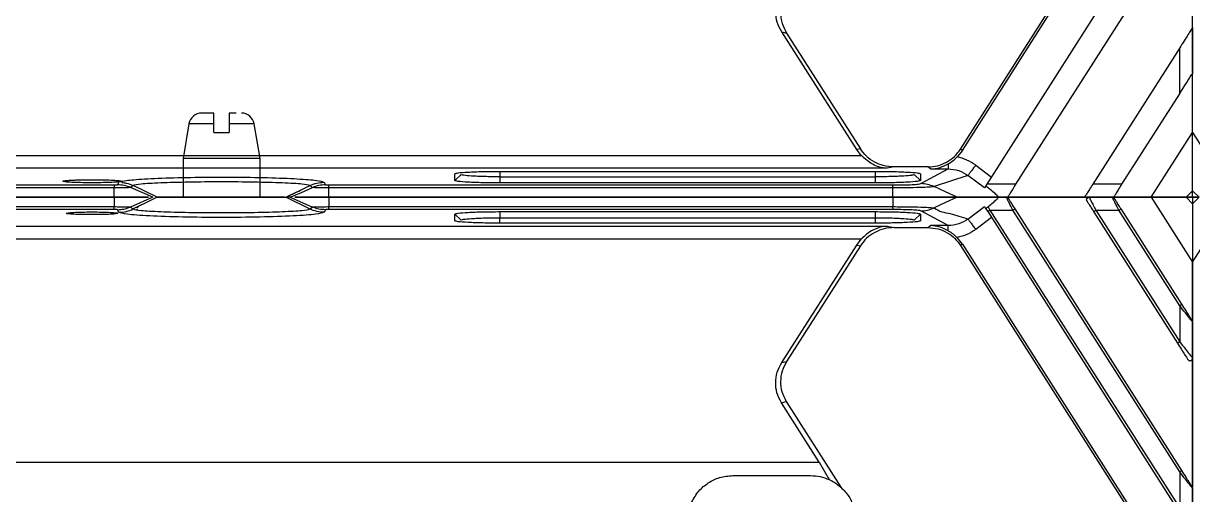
# Model space of a CAD drawing. Header units: millimetres. Extents: x 620 to 19791, y 2539 to 6969.
# Drawn here: x 17536.7 to 17627, y 4451.1 to 4487.5 of the extents above; entities that cross this region are included whole.
import ezdxf

# ---------------------------------------------------------------- set-up
doc = ezdxf.new("R2010")
doc.units = ezdxf.units.MM

# ---------------------------------------------------------------- blocks, each defined once
blk = doc.blocks.new('tgd')
at = {"color": 7, "linetype": 'Continuous', "lineweight": 25}
for p, q in [((18214.96, 5057.275), (18214.503, 5054.606)), ((18216.878, 5056.606), (18216.878, 5057.275)), ((18218.078, 5057.275), (18218.078, 5056.606)), ((18220.453, 5054.606), (18219.995, 5057.275)), ((18216.878, 5056.606), (18218.078, 5056.606)), ((18214.503, 5054.606), (18214.503, 5051.606)), ((18220.453, 5054.606), (18214.503, 5054.606)), ((18220.453, 5051.606), (18220.453, 5054.606)), ((18165.619, 5051.606), (18209.185, 5051.606)), ((18165.619, 5050.881), (18209.185, 5050.881)), ((18209.185, 5051.606), (18209.185, 5050.881)), ((18209.185, 5050.656), (18209.185, 5050.881)), ((18212.174, 5051.606), (18210.453, 5050.851)), ((18211.06, 5050.901), (18210.943, 5050.766)), ((18222.459, 5051.606), (18224.303, 5050.701)), ((18222.782, 5051.606), (18224.503, 5050.851)), ((18224.303, 5050.701), (18224.503, 5050.851)), ((18225.771, 5051.606), (18225.771, 5050.881)), ((18225.771, 5051.606), (18269.337, 5051.606)), ((18225.771, 5050.656), (18225.771, 5050.881)), ((18225.771, 5050.881), (18269.337, 5050.881)), ((18269.337, 5051.606), (18269.337, 5050.881)), ((18269.347, 5050.656), (18269.337, 5050.881)), ((18274.288, 5051.606), (18277.478, 5051.606)), ((18275.127, 5049.922), (18276.404, 5050.888)), ((18276.404, 5050.887), (18276.491, 5050.751)), ((18276.491, 5050.751), (18276.652, 5050.498)), ((18276.683, 5050.875), (18276.82, 5050.606)), ((18278.089, 5051.606), (18277.478, 5051.606)), ((18277.653, 5051.606), (18278.089, 5051.606)), ((18278.089, 5051.606), (18284.492, 5051.606)), ((18284.492, 5051.606), (18286.271, 5051.606)), ((18286.271, 5051.606), (18289.278, 5051.606)), ((18289.278, 5051.606), (18292.478, 5046.606)), ((18289.278, 5051.606), (18291.978, 5051.606)), ((18291.978, 5051.606), (18292.978, 5051.606)), ((18292.478, 5051.106), (18291.978, 5051.606)), ((18292.478, 5051.606), (18292.478, 5051.106)), ((18292.478, 5046.606), (18295.678, 5051.606)), ((18292.978, 5051.606), (18292.478, 5051.106)), ((18292.478, 5051.106), (18292.478, 5046.606)), ((18209.185, 5050.656), (18165.619, 5050.656)), ((18209.556, 5050.446), (18209.451, 5050.642)), ((18210.935, 5050.693), (18210.928, 5050.624)), ((18225.504, 5050.642), (18225.4, 5050.446)), ((18269.347, 5050.656), (18225.771, 5050.656)), ((18235.504, 5049.79), (18235.504, 5050.313)), ((18235.978, 5049.84), (18235.504, 5050.313)), ((18238.978, 5050.496), (18267.978, 5050.496)), ((18238.978, 5050.496), (18238.978, 5050.022)), ((18238.978, 5050.022), (18267.978, 5050.022)), ((18267.978, 5050.022), (18267.978, 5050.496)), ((18271.452, 5050.313), (18270.978, 5049.84)), ((18271.452, 5050.313), (18271.452, 5049.789)), ((18273.609, 5049.421), (18271.479, 5050.551)), ((18276.94, 5050.046), (18275.726, 5049.129)), ((18276.652, 5050.498), (18291.309, 5027.491)), ((18276.82, 5050.606), (18278.599, 5050.606)), ((18276.82, 5050.606), (18291.478, 5027.598)), ((18291.478, 5030.39), (18278.599, 5050.606)), ((18291.647, 5030.497), (18278.768, 5050.713)), ((18284.833, 5050.498), (18291.309, 5040.333)), ((18285.002, 5050.606), (18286.78, 5050.606)), ((18285.002, 5050.606), (18291.478, 5040.44)), ((18291.478, 5043.232), (18286.78, 5050.606)), ((18291.647, 5043.339), (18286.949, 5050.713)), ((18166.074, 5049.369), (18268.882, 5049.369)), ((18267.977, 5049.607), (18238.978, 5049.607)), ((18268.882, 5049.369), (18269.436, 5049.267)), ((18269.436, 5049.267), (18272.026, 5049.267)), ((18272.026, 5049.267), (18272.233, 5049.421)), ((18273.609, 5049.421), (18272.233, 5049.421)), ((18273.609, 5049.021), (18273.609, 5049.421)), ((18266.891, 5048.37), (18168.065, 5048.37)), ((18266.532, 5047.913), (18266.891, 5048.37)), ((18274.695, 5047.987), (18274.292, 5048.489)), ((18260.749, 5038.836), (18266.532, 5047.913)), ((18266.816, 5047.86), (18261.124, 5038.925)), ((18266.532, 5047.913), (18266.816, 5047.86)), ((18274.695, 5047.987), (18274.554, 5047.882)), ((18274.554, 5047.882), (18288.327, 5026.263)), ((18274.695, 5047.987), (18289.616, 5024.565)), ((18292.478, 5046.606), (18292.478, 5042.07)), ((18292.478, 5042.034), (18292.478, 5046.606)), ((18291.478, 5043.232), (18291.478, 5040.44)), ((18292.478, 5041.976), (18292.478, 5042.07)), ((18292.478, 5038.498), (18292.478, 5042.034)), ((18292.478, 5041.976), (18292.478, 5039.184)), ((18292.478, 5039.184), (18292.478, 5029.229)), ((18260.749, 5038.836), (18261.124, 5038.925)), ((18292.478, 5029.192), (18292.478, 5038.498)), ((18260.722, 5035.742), (18261.096, 5035.831)), ((18263.646, 5031.151), (18260.722, 5035.742)), ((18261.096, 5035.831), (18265.312, 5029.214)), ((18189.715, 5031.151), (18263.646, 5031.151)), ((18263.646, 5031.151), (18264.41, 5029.799)), ((18256.978, 5030.106), (18262.978, 5030.106)), ((18291.478, 5030.39), (18291.478, 5027.598)), ((18292.478, 5029.134), (18292.478, 5029.229)), ((18292.478, 5026.342), (18292.478, 5029.192)), ((18292.478, 5029.134), (18292.478, 5026.342)), ((18274.695, 4717.725), (18292.478, 4745.639)), ((18274.554, 4717.829), (18288.327, 4739.448)), ((18291.478, 4738.486), (18276.583, 4715.106)), ((18292.478, 4727.213), (18292.478, 4736.519)), ((18292.478, 4726.527), (18292.478, 4736.482)), ((18278.836, 4715.106), (18291.478, 4734.949)), ((18266.532, 4717.799), (18260.749, 4726.876)), ((18260.749, 4726.876), (18261.124, 4726.787)), ((18261.124, 4726.787), (18266.816, 4717.851)), ((18292.478, 4727.213), (18292.478, 4723.677)), ((18292.478, 4723.735), (18292.478, 4726.527)), ((18291.478, 4725.644), (18284.765, 4715.106)), ((18291.478, 4722.107), (18291.478, 4725.644)), ((18292.478, 4723.735), (18292.478, 4723.642)), ((18292.478, 4719.106), (18292.478, 4723.677)), ((18292.478, 4719.106), (18292.478, 4723.642)), ((18287.017, 4715.106), (18291.478, 4722.107)), ((18289.278, 4714.106), (18292.478, 4719.106)), ((18292.478, 4714.606), (18292.478, 4719.106)), ((18292.478, 4719.106), (18295.678, 4714.106)), ((18266.816, 4717.851), (18266.532, 4717.799)), ((18266.891, 4717.341), (18266.532, 4717.799)), ((18274.695, 4717.725), (18274.293, 4717.222)), ((18274.695, 4717.725), (18274.554, 4717.829)), ((18168.065, 4717.341), (18266.891, 4717.341)), ((18268.882, 4716.343), (18166.074, 4716.343)), ((18235.504, 4715.398), (18235.504, 4715.922)), ((18235.504, 4715.398), (18235.978, 4715.872)), ((18238.978, 4716.104), (18267.978, 4716.104)), ((18269.436, 4716.445), (18268.882, 4716.343)), ((18272.026, 4716.445), (18269.436, 4716.445)), ((18270.978, 4715.872), (18271.452, 4715.398)), ((18271.452, 4715.922), (18271.452, 4715.398)), ((18271.479, 4715.161), (18273.609, 4716.29)), ((18272.233, 4716.29), (18272.026, 4716.445)), ((18272.233, 4716.29), (18273.609, 4716.29)), ((18275.128, 4715.79), (18272.518, 4714.929)), ((18276.404, 4714.824), (18275.128, 4715.789)), ((18275.726, 4716.583), (18276.94, 4715.666)), ((18165.619, 4715.056), (18209.185, 4715.056)), ((18209.185, 4714.831), (18165.619, 4714.831)), ((18209.185, 4715.056), (18209.185, 4714.831)), ((18209.185, 4714.106), (18209.185, 4714.831)), ((18209.452, 4715.07), (18209.556, 4715.266)), ((18209.635, 4715.311), (18209.723, 4715.336)), ((18209.723, 4715.336), (18209.728, 4715.344)), ((18210.653, 4715.01), (18210.453, 4714.861)), ((18212.174, 4714.106), (18210.453, 4714.86)), ((18212.497, 4714.106), (18210.653, 4715.01)), ((18225.4, 4715.266), (18225.504, 4715.07)), ((18225.771, 4715.056), (18269.337, 4715.056)), ((18225.771, 4714.831), (18225.771, 4715.056)), ((18225.771, 4714.106), (18225.771, 4714.831)), ((18269.337, 4714.831), (18225.771, 4714.831)), ((18238.978, 4715.69), (18238.978, 4715.216)), ((18238.978, 4715.69), (18267.978, 4715.69)), ((18267.978, 4715.216), (18238.978, 4715.216)), ((18267.978, 4715.216), (18267.978, 4715.69)), ((18269.337, 4714.831), (18269.337, 4715.056)), ((18269.337, 4714.106), (18269.337, 4714.831)), ((18276.503, 4714.98), (18276.404, 4714.825)), ((18276.583, 4715.106), (18276.503, 4714.98)), ((18278.836, 4715.106), (18276.583, 4715.106)), ((18287.017, 4715.106), (18284.765, 4715.106)), ((18209.185, 4714.106), (18165.619, 4714.106)), ((18222.782, 4714.106), (18222.459, 4714.106)), ((18269.337, 4714.106), (18225.771, 4714.106)), ((18277.478, 4714.106), (18278.199, 4714.106)), ((18278.199, 4714.106), (18277.653, 4714.106)), ((18284.128, 4714.106), (18278.199, 4714.106)), ((18286.38, 4714.106), (18284.128, 4714.106)), ((18289.278, 4714.106), (18286.38, 4714.106)), ((18291.978, 4714.106), (18289.278, 4714.106)), ((18291.978, 4714.106), (18292.478, 4714.606)), ((18292.978, 4714.106), (18291.978, 4714.106)), ((18292.478, 4714.106), (18292.478, 4714.606)), ((18292.478, 4714.606), (18292.978, 4714.106))]:
    blk.add_line(p, q, dxfattribs=at)
at = {"color": 8, "linetype": 'Continuous', "lineweight": 25}
for p, q in [((18216.878, 5057.275), (18214.96, 5057.275)), ((18219.995, 5057.275), (18218.078, 5057.275)), ((18238.978, 5049.607), (18238.978, 5050.022)), ((18267.978, 5049.607), (18267.978, 5050.022)), ((18238.978, 4716.104), (18238.978, 4715.69)), ((18267.978, 4715.69), (18267.978, 4716.104)), ((18223.569, 4714.65), (18224.303, 4715.01))]:
    blk.add_line(p, q, dxfattribs=at)
at = {"color": 7, "linetype": 'Continuous', "lineweight": 25, "flags": 128}
for points in [[(18212.497, 5051.606), (18211.575, 5051.153), (18210.653, 5050.701)], [(18274.288, 5051.606), (18273.403, 5051.194), (18272.518, 5050.782)], [(18278.768, 5050.713), (18278.764, 5050.711), (18278.755, 5050.705), (18278.739, 5050.695), (18278.718, 5050.682), (18278.693, 5050.665), (18278.664, 5050.647), (18278.632, 5050.627), (18278.599, 5050.606)], [(18222.782, 4714.106), (18223.643, 4714.483), (18224.503, 4714.861)], [(18274.289, 4714.105), (18273.404, 4714.517), (18272.518, 4714.929)], [(18222.459, 4714.106), (18223.381, 4714.558), (18223.569, 4714.65)]]:
    blk.add_lwpolyline(points, dxfattribs=at)
at = {"color": 7, "linetype": 'Continuous', "lineweight": 25}
for centre, start, end in [((18215.946, 5057.106), 90, 170.27242), ((18219.01, 5057.106), 9.72758, 90)]:
    blk.add_arc(centre, 1, start, end, dxfattribs=at)
for points, knots in [([(18216.878, 5058.106), (18216.747, 5058.106), (18216.479, 5058.106), (18216.177, 5058.106), (18215.978, 5058.106), (18215.957, 5058.106), (18215.946, 5058.106)], [0, 0, 0, 0, 0.244464, 0.5000008, 0.7555338, 1, 1, 1, 1]), ([(18216.878, 5057.275), (18216.878, 5057.382), (18216.878, 5057.595), (18216.878, 5057.856), (18216.878, 5058.038), (18216.878, 5058.101), (18216.878, 5058.105), (18216.878, 5058.106)], [0, 0, 0, 0, 0.229567, 0.459025, 0.691715, 0.932795, 1, 1, 1, 1]), ([(18218.602, 5058.106), (18218.554, 5058.106), (18218.413, 5058.106), (18218.211, 5058.106), (18218.078, 5058.106)], [0, 0, 0, 0, 0.34033, 1, 1, 1, 1]), ([(18218.078, 5058.106), (18218.078, 5058.094), (18218.078, 5058.071), (18218.078, 5057.882), (18218.078, 5057.609), (18218.078, 5057.385), (18218.078, 5057.275)], [0, 0, 0, 0, 0.2593212, 0.5192836, 0.7631342, 1, 1, 1, 1]), ([(18209.185, 5051.606), (18209.553, 5051.606), (18210.296, 5051.606), (18211.262, 5051.606), (18211.643, 5051.606), (18211.824, 5051.606)], [0, 0, 0, 0, 0.340806, 0.687643, 1, 1, 1, 1]), ([(18209.185, 5050.881), (18209.344, 5050.88), (18209.663, 5050.879), (18210.073, 5050.873), (18210.367, 5050.863), (18210.424, 5050.855), (18210.453, 5050.851)], [0, 0, 0, 0, 0.249933, 0.49964, 0.74952, 1, 1, 1, 1]), ([(18209.451, 5050.644), (18209.612, 5050.654), (18209.955, 5050.674), (18210.279, 5050.79), (18210.453, 5050.851)], [0, 0, 0, 0, 0.466595, 1, 1, 1, 1]), ([(18210.453, 5050.851), (18210.485, 5050.826), (18210.548, 5050.776), (18210.618, 5050.726), (18210.653, 5050.701)], [0, 0, 0, 0, 0.4995176, 1, 1, 1, 1]), ([(18212.497, 5051.606), (18212.62, 5051.606), (18212.864, 5051.606), (18214.042, 5051.606), (18215.633, 5051.606), (18217.478, 5051.606), (18219.323, 5051.606), (18220.914, 5051.606), (18222.092, 5051.606), (18222.336, 5051.606), (18222.459, 5051.606)], [0, 0, 0, 0, 0.126064, 0.251365, 0.37584, 0.5, 0.624158, 0.748634, 0.873935, 1, 1, 1, 1]), ([(18223.132, 5051.606), (18223.321, 5051.606), (18223.712, 5051.606), (18224.681, 5051.606), (18225.413, 5051.606), (18225.771, 5051.606)], [0, 0, 0, 0, 0.321414, 0.668155, 1, 1, 1, 1]), ([(18224.503, 5050.851), (18224.532, 5050.855), (18224.589, 5050.863), (18224.883, 5050.873), (18225.293, 5050.879), (18225.612, 5050.88), (18225.771, 5050.881)], [0, 0, 0, 0, 0.250475, 0.500353, 0.750064, 1, 1, 1, 1]), ([(18225.504, 5050.642), (18225.332, 5050.65), (18224.988, 5050.668), (18224.665, 5050.79), (18224.503, 5050.851)], [0, 0, 0, 0, 0.49994, 1, 1, 1, 1]), ([(18269.337, 5051.606), (18269.914, 5051.606), (18271.107, 5051.606), (18272.685, 5051.606), (18273.865, 5051.606), (18274.15, 5051.606), (18274.288, 5051.606)], [0, 0, 0, 0, 0.2418261, 0.5000005, 0.7581739, 1, 1, 1, 1]), ([(18269.337, 5050.881), (18269.551, 5050.88), (18269.834, 5050.879), (18270.23, 5050.876), (18270.771, 5050.873), (18271.201, 5050.858), (18271.481, 5050.85), (18271.492, 5050.85), (18271.53, 5050.849), (18271.806, 5050.841), (18272.282, 5050.82), (18272.436, 5050.796), (18272.518, 5050.782)], [0, 0, 0, 0, 0.137447, 0.181876, 0.262263, 0.502656, 0.502981, 0.505372, 0.511859, 0.536161, 0.750921, 1, 1, 1, 1]), ([(18271.479, 5050.551), (18271.658, 5050.561), (18272.017, 5050.582), (18272.351, 5050.716), (18272.518, 5050.782)], [0, 0, 0, 0, 0.499996, 1, 1, 1, 1]), ([(18272.518, 5050.782), (18272.518, 5050.782), (18272.518, 5050.782), (18272.518, 5050.781), (18272.519, 5050.78), (18272.519, 5050.779), (18272.52, 5050.778), (18272.526, 5050.783), (18272.892, 5050.498), (18273.744, 5050.393), (18274.664, 5050.079), (18275.128, 5049.921)], [0, 0, 0, 0, 0.000002, 0.000016, 0.000171, 0.000246, 0.000333, 0.002028, 0.00788, 0.499948, 1, 1, 1, 1]), ([(18276.491, 5050.751), (18276.494, 5050.75), (18276.501, 5050.748), (18276.527, 5050.764), (18276.54, 5050.771)], [0, 0, 0, 0, 0.511977, 1, 1, 1, 1]), ([(18276.54, 5050.771), (18276.549, 5050.777), (18276.567, 5050.789), (18276.601, 5050.813), (18276.641, 5050.842), (18276.668, 5050.863), (18276.683, 5050.875)], [0, 0, 0, 0, 0.2335, 0.469096, 0.708208, 1, 1, 1, 1]), ([(18276.683, 5050.875), (18276.818, 5050.987), (18277.057, 5051.185), (18277.299, 5051.396), (18277.416, 5051.509), (18277.468, 5051.565), (18277.491, 5051.6), (18277.483, 5051.604), (18277.478, 5051.606)], [0, 0, 0, 0, 0.3405403, 0.6016567, 0.7128872, 0.8153667, 0.9071263, 1, 1, 1, 1]), ([(18278.253, 5051.284), (18278.249, 5051.292), (18278.216, 5051.357), (18278.174, 5051.442), (18278.123, 5051.538), (18278.094, 5051.595), (18278.091, 5051.602), (18278.089, 5051.606)], [0, 0, 0, 0, 0.036005, 0.300896, 0.545076, 0.770136, 1, 1, 1, 1]), ([(18278.26, 5051.51), (18278.25, 5051.523), (18278.231, 5051.55), (18278.189, 5051.579), (18278.141, 5051.601), (18278.106, 5051.604), (18278.089, 5051.606)], [0, 0, 0, 0, 0.234709, 0.483931, 0.749504, 1, 1, 1, 1]), ([(18278.768, 5050.713), (18278.693, 5050.83), (18278.554, 5051.048), (18278.384, 5051.316), (18278.297, 5051.452), (18278.262, 5051.507), (18278.261, 5051.509), (18278.26, 5051.51)], [0, 0, 0, 0, 0.301721, 0.564724, 0.795125, 0.898936, 1, 1, 1, 1]), ([(18284.323, 5051.298), (18284.315, 5051.313), (18284.3, 5051.342), (18284.29, 5051.393), (18284.294, 5051.449), (18284.314, 5051.503), (18284.349, 5051.55), (18284.393, 5051.582), (18284.442, 5051.603), (18284.475, 5051.605), (18284.492, 5051.606)], [0, 0, 0, 0, 0.115372, 0.230894, 0.364478, 0.499956, 0.63203, 0.768998, 0.883022, 1, 1, 1, 1]), ([(18284.323, 5051.298), (18284.326, 5051.295), (18284.33, 5051.288), (18284.365, 5051.233), (18284.417, 5051.152), (18284.506, 5051.011), (18284.647, 5050.791), (18284.771, 5050.596), (18284.833, 5050.498)], [0, 0, 0, 0, 0.122574, 0.247458, 0.369912, 0.497021, 0.747802, 1, 1, 1, 1]), ([(18284.492, 5051.606), (18284.494, 5051.602), (18284.498, 5051.594), (18284.528, 5051.534), (18284.576, 5051.441), (18284.662, 5051.273), (18284.804, 5050.993), (18284.935, 5050.736), (18285.002, 5050.606)], [0, 0, 0, 0, 0.118805, 0.239592, 0.356977, 0.483256, 0.736712, 1, 1, 1, 1]), ([(18286.434, 5051.284), (18286.43, 5051.292), (18286.397, 5051.357), (18286.355, 5051.442), (18286.305, 5051.538), (18286.276, 5051.595), (18286.272, 5051.602), (18286.271, 5051.606)], [0, 0, 0, 0, 0.036031, 0.300917, 0.545095, 0.770146, 1, 1, 1, 1]), ([(18286.441, 5051.51), (18286.432, 5051.523), (18286.412, 5051.55), (18286.37, 5051.579), (18286.323, 5051.601), (18286.288, 5051.604), (18286.271, 5051.606)], [0, 0, 0, 0, 0.234717, 0.483917, 0.749532, 1, 1, 1, 1]), ([(18286.949, 5050.713), (18286.875, 5050.83), (18286.735, 5051.048), (18286.565, 5051.316), (18286.478, 5051.452), (18286.444, 5051.507), (18286.442, 5051.509), (18286.441, 5051.51)], [0, 0, 0, 0, 0.3017209, 0.5647223, 0.7951255, 0.8989366, 1, 1, 1, 1]), ([(18205.478, 5050.367), (18205.508, 5050.381), (18205.568, 5050.408), (18206.029, 5050.443), (18206.686, 5050.466), (18207.47, 5050.475), (18208.254, 5050.467), (18208.924, 5050.444), (18209.294, 5050.414), (18209.456, 5050.388), (18209.471, 5050.374), (18209.478, 5050.367)], [0, 0, 0, 0, 0.125441, 0.24983, 0.373602, 0.498412, 0.62314, 0.747559, 0.873244, 0.936089, 1, 1, 1, 1]), ([(18209.478, 5050.367), (18209.448, 5050.353), (18209.388, 5050.326), (18208.927, 5050.291), (18208.27, 5050.268), (18207.486, 5050.26), (18206.702, 5050.268), (18206.032, 5050.291), (18205.662, 5050.32), (18205.5, 5050.346), (18205.485, 5050.36), (18205.478, 5050.367)], [0, 0, 0, 0, 0.125441, 0.24983, 0.373603, 0.498413, 0.623139, 0.747558, 0.873243, 0.936089, 1, 1, 1, 1]), ([(18209.451, 5050.642), (18209.448, 5050.643), (18209.44, 5050.647), (18209.395, 5050.651), (18209.341, 5050.653), (18209.292, 5050.655), (18209.239, 5050.656), (18209.203, 5050.656), (18209.185, 5050.656)], [0, 0, 0, 0, 0.220985, 0.472531, 0.605069, 0.742633, 0.872549, 1, 1, 1, 1]), ([(18209.556, 5050.446), (18209.746, 5050.457), (18210.126, 5050.48), (18210.477, 5050.627), (18210.653, 5050.701)], [0, 0, 0, 0, 0.5000021, 1, 1, 1, 1]), ([(18225.4, 5050.446), (18225.253, 5050.394), (18224.957, 5050.289), (18223.12, 5050.157), (18220.521, 5050.068), (18217.456, 5050.037), (18214.397, 5050.069), (18211.811, 5050.158), (18209.994, 5050.29), (18209.701, 5050.394), (18209.556, 5050.446)], [0, 0, 0, 0, 0.12294, 0.248463, 0.375337, 0.500775, 0.6265, 0.753014, 0.878092, 1, 1, 1, 1]), ([(18210.653, 5050.701), (18210.796, 5050.664), (18211.083, 5050.589), (18212.688, 5050.496), (18214.895, 5050.434), (18217.478, 5050.413), (18220.061, 5050.434), (18222.268, 5050.496), (18223.873, 5050.589), (18224.159, 5050.664), (18224.303, 5050.701)], [0, 0, 0, 0, 0.125541, 0.25062, 0.375387, 0.5, 0.624612, 0.749379, 0.874458, 1, 1, 1, 1]), ([(18225.4, 5050.446), (18225.209, 5050.457), (18224.829, 5050.48), (18224.478, 5050.627), (18224.303, 5050.701)], [0, 0, 0, 0, 0.500701, 1, 1, 1, 1]), ([(18225.771, 5050.656), (18225.737, 5050.656), (18225.669, 5050.655), (18225.581, 5050.652), (18225.53, 5050.648), (18225.506, 5050.645), (18225.505, 5050.643), (18225.504, 5050.642)], [0, 0, 0, 0, 0.239381, 0.48092, 0.726937, 0.861773, 1, 1, 1, 1]), ([(18235.504, 5050.313), (18235.556, 5050.337), (18235.662, 5050.384), (18236.459, 5050.445), (18237.62, 5050.487), (18238.53, 5050.493), (18238.978, 5050.496)], [0, 0, 0, 0, 0.246596, 0.499968, 0.753338, 1, 1, 1, 1]), ([(18235.978, 5049.84), (18235.997, 5049.856), (18236.022, 5049.877), (18236.144, 5049.901), (18236.319, 5049.929), (18236.665, 5049.96), (18237.256, 5049.991), (18237.797, 5050.01), (18238.373, 5050.021), (18238.772, 5050.022), (18238.978, 5050.022)], [0, 0, 0, 0, 0.170002, 0.221841, 0.251425, 0.478668, 0.617707, 0.745823, 0.869054, 1, 1, 1, 1]), ([(18267.978, 5050.496), (18268.426, 5050.493), (18269.336, 5050.487), (18270.496, 5050.445), (18271.294, 5050.384), (18271.4, 5050.337), (18271.452, 5050.313)], [0, 0, 0, 0, 0.246611, 0.499962, 0.753339, 1, 1, 1, 1]), ([(18267.978, 5050.022), (18268.185, 5050.022), (18268.585, 5050.021), (18269.163, 5050.01), (18269.705, 5049.991), (18270.298, 5049.959), (18270.641, 5049.929), (18270.812, 5049.901), (18270.933, 5049.877), (18270.958, 5049.856), (18270.978, 5049.84)], [0, 0, 0, 0, 0.131656, 0.254711, 0.383622, 0.52361, 0.751534, 0.778051, 0.828378, 1, 1, 1, 1]), ([(18271.479, 5050.551), (18271.432, 5050.565), (18271.337, 5050.592), (18270.842, 5050.627), (18270.156, 5050.651), (18269.617, 5050.654), (18269.347, 5050.656)], [0, 0, 0, 0, 0.248127, 0.49784, 0.748645, 1, 1, 1, 1]), ([(18275.127, 5049.922), (18274.894, 5049.777), (18274.429, 5049.486), (18273.883, 5049.443), (18273.609, 5049.421)], [0, 0, 0, 0, 0.499543, 1, 1, 1, 1]), ([(18275.127, 5049.922), (18275.144, 5049.899), (18275.179, 5049.853), (18275.32, 5049.667), (18275.508, 5049.418), (18275.653, 5049.225), (18275.726, 5049.129)], [0, 0, 0, 0, 0.249871, 0.500025, 0.750136, 1, 1, 1, 1]), ([(18276.82, 5050.606), (18276.798, 5050.592), (18276.754, 5050.563), (18276.698, 5050.528), (18276.659, 5050.503), (18276.654, 5050.5), (18276.652, 5050.498)], [0, 0, 0, 0, 0.250009, 0.499999, 0.749994, 1, 1, 1, 1]), ([(18284.833, 5050.498), (18284.836, 5050.5), (18284.841, 5050.503), (18284.88, 5050.528), (18284.935, 5050.563), (18284.98, 5050.592), (18285.002, 5050.606)], [0, 0, 0, 0, 0.249998, 0.500005, 0.749994, 1, 1, 1, 1]), ([(18286.78, 5050.606), (18286.802, 5050.62), (18286.847, 5050.648), (18286.902, 5050.683), (18286.941, 5050.708), (18286.946, 5050.712), (18286.949, 5050.713)], [0, 0, 0, 0, 0.249991, 0.499984, 0.750006, 1, 1, 1, 1]), ([(18238.978, 5049.607), (18238.53, 5049.61), (18237.62, 5049.616), (18236.46, 5049.658), (18235.662, 5049.718), (18235.556, 5049.766), (18235.504, 5049.79)], [0, 0, 0, 0, 0.246592, 0.49996, 0.753362, 1, 1, 1, 1]), ([(18269.436, 5049.267), (18269.173, 5049.249), (18268.648, 5049.213), (18267.918, 5048.912), (18267.273, 5048.474), (18266.968, 5048.064), (18266.816, 5047.86)], [0, 0, 0, 0, 0.2541552, 0.5074663, 0.7554072, 1, 1, 1, 1]), ([(18268.882, 5049.369), (18268.701, 5049.35), (18268.344, 5049.314), (18267.811, 5049.098), (18267.317, 5048.785), (18267.025, 5048.5), (18266.891, 5048.37)], [0, 0, 0, 0, 0.259237, 0.512724, 0.776843, 1, 1, 1, 1]), ([(18271.452, 5049.789), (18271.4, 5049.766), (18271.294, 5049.718), (18270.496, 5049.658), (18269.336, 5049.616), (18268.426, 5049.61), (18267.977, 5049.607)], [0, 0, 0, 0, 0.246542, 0.499959, 0.753355, 1, 1, 1, 1]), ([(18272.026, 5049.267), (18272.292, 5049.246), (18272.813, 5049.207), (18273.524, 5048.898), (18274.127, 5048.461), (18274.414, 5048.072), (18274.554, 5047.882)], [0, 0, 0, 0, 0.26474, 0.519598, 0.764654, 1, 1, 1, 1]), ([(18273.609, 5049.021), (18273.399, 5049.126), (18272.95, 5049.352), (18272.482, 5049.397), (18272.233, 5049.421)], [0, 0, 0, 0, 0.468209, 1, 1, 1, 1]), ([(18273.609, 5049.021), (18273.734, 5048.942), (18273.972, 5048.792), (18274.189, 5048.587), (18274.292, 5048.489)], [0, 0, 0, 0, 0.524793, 1, 1, 1, 1]), ([(18275.726, 5049.129), (18275.505, 5048.982), (18275.063, 5048.688), (18274.549, 5048.555), (18274.292, 5048.489)], [0, 0, 0, 0, 0.499999, 1, 1, 1, 1]), ([(18291.647, 5043.339), (18291.644, 5043.338), (18291.639, 5043.334), (18291.6, 5043.31), (18291.544, 5043.274), (18291.5, 5043.246), (18291.478, 5043.232)], [0, 0, 0, 0, 0.2499957, 0.5000009, 0.7500121, 1, 1, 1, 1]), ([(18292.478, 5041.976), (18292.475, 5041.98), (18292.469, 5041.987), (18292.422, 5042.046), (18292.345, 5042.144), (18292.186, 5042.343), (18291.894, 5042.709), (18291.628, 5043.044), (18291.478, 5043.232)], [0, 0, 0, 0, 0.082047, 0.168459, 0.268065, 0.381093, 0.652308, 1, 1, 1, 1]), ([(18292.458, 5042.066), (18292.45, 5042.079), (18292.433, 5042.104), (18292.359, 5042.221), (18292.203, 5042.466), (18291.952, 5042.859), (18291.756, 5043.167), (18291.647, 5043.339)], [0, 0, 0, 0, 0.100997, 0.198758, 0.407212, 0.667727, 1, 1, 1, 1]), ([(18291.478, 5040.44), (18291.456, 5040.426), (18291.412, 5040.398), (18291.356, 5040.362), (18291.317, 5040.337), (18291.312, 5040.334), (18291.309, 5040.333)], [0, 0, 0, 0, 0.250005, 0.499991, 0.750008, 1, 1, 1, 1]), ([(18291.309, 5040.333), (18291.414, 5040.169), (18291.601, 5039.875), (18291.853, 5039.479), (18292.013, 5039.227), (18292.097, 5039.096), (18292.107, 5039.081), (18292.111, 5039.074)], [0, 0, 0, 0, 0.317513, 0.570139, 0.79835, 0.902862, 1, 1, 1, 1]), ([(18291.478, 5040.44), (18291.629, 5040.251), (18291.897, 5039.914), (18292.189, 5039.547), (18292.347, 5039.349), (18292.423, 5039.253), (18292.469, 5039.195), (18292.475, 5039.188), (18292.478, 5039.184)], [0, 0, 0, 0, 0.35016, 0.621944, 0.734205, 0.833253, 0.918727, 1, 1, 1, 1]), ([(18292.111, 5039.074), (18292.123, 5039.058), (18292.147, 5039.028), (18292.2, 5038.997), (18292.265, 5038.982), (18292.337, 5038.989), (18292.402, 5039.022), (18292.447, 5039.072), (18292.474, 5039.128), (18292.477, 5039.165), (18292.478, 5039.184)], [0, 0, 0, 0, 0.114057, 0.223558, 0.359566, 0.501818, 0.64072, 0.779251, 0.888913, 1, 1, 1, 1]), ([(18260.722, 5035.742), (18260.588, 5035.993), (18260.331, 5036.477), (18260.249, 5037.3), (18260.357, 5038.11), (18260.618, 5038.592), (18260.749, 5038.836)], [0, 0, 0, 0, 0.260024, 0.499111, 0.747694, 1, 1, 1, 1]), ([(18261.124, 5038.925), (18260.992, 5038.682), (18260.732, 5038.199), (18260.624, 5037.389), (18260.706, 5036.566), (18260.963, 5036.083), (18261.096, 5035.831)], [0, 0, 0, 0, 0.252232, 0.500891, 0.739978, 1, 1, 1, 1]), ([(18253.787, 5028.044), (18253.955, 5028.351), (18254.278, 5028.938), (18255.054, 5029.572), (18255.952, 5030.025), (18256.626, 5030.078), (18256.978, 5030.106)], [0, 0, 0, 0, 0.261058, 0.50039, 0.739402, 1, 1, 1, 1]), ([(18262.978, 5030.106), (18263.225, 5030.093), (18263.719, 5030.067), (18264.18, 5029.889), (18264.41, 5029.799)], [0, 0, 0, 0, 0.499699, 1, 1, 1, 1]), ([(18291.647, 5030.497), (18291.644, 5030.496), (18291.639, 5030.492), (18291.6, 5030.468), (18291.544, 5030.432), (18291.5, 5030.404), (18291.478, 5030.39)], [0, 0, 0, 0, 0.250002, 0.500013, 0.750031, 1, 1, 1, 1]), ([(18292.478, 5029.134), (18292.475, 5029.138), (18292.469, 5029.145), (18292.422, 5029.204), (18292.345, 5029.302), (18292.186, 5029.501), (18291.894, 5029.867), (18291.628, 5030.202), (18291.478, 5030.39)], [0, 0, 0, 0, 0.0820467, 0.1684592, 0.2680645, 0.3810884, 0.652303, 1, 1, 1, 1]), ([(18292.457, 5029.226), (18292.449, 5029.238), (18292.433, 5029.263), (18292.358, 5029.38), (18292.202, 5029.625), (18291.952, 5030.018), (18291.756, 5030.325), (18291.647, 5030.497)], [0, 0, 0, 0, 0.10123, 0.199445, 0.408293, 0.668736, 1, 1, 1, 1]), ([(18264.41, 5029.799), (18264.55, 5029.734), (18264.83, 5029.604), (18265.152, 5029.344), (18265.312, 5029.214)], [0, 0, 0, 0, 0.501922, 1, 1, 1, 1]), ([(18265.312, 5029.214), (18265.536, 5028.983), (18265.985, 5028.521), (18266.214, 5027.92), (18266.328, 5027.619)], [0, 0, 0, 0, 0.5, 1, 1, 1, 1]), ([(18260.749, 4726.876), (18260.618, 4727.119), (18260.357, 4727.602), (18260.249, 4728.412), (18260.331, 4729.234), (18260.588, 4729.718), (18260.722, 4729.97)], [0, 0, 0, 0, 0.252232, 0.500886, 0.739974, 1, 1, 1, 1]), ([(18261.096, 4729.881), (18260.963, 4729.629), (18260.706, 4729.145), (18260.624, 4728.322), (18260.732, 4727.512), (18260.992, 4727.03), (18261.124, 4726.787)], [0, 0, 0, 0, 0.26002, 0.499107, 0.747695, 1, 1, 1, 1]), ([(18292.478, 4727.213), (18292.476, 4727.211), (18292.471, 4727.206), (18292.429, 4727.149), (18292.328, 4726.97), (18292.116, 4726.648), (18291.815, 4726.175), (18291.596, 4725.829), (18291.478, 4725.644)], [0, 0, 0, 0, 0.067143, 0.130097, 0.240509, 0.465752, 0.713364, 1, 1, 1, 1]), ([(18291.478, 4722.107), (18291.596, 4722.293), (18291.815, 4722.639), (18292.116, 4723.112), (18292.328, 4723.434), (18292.429, 4723.613), (18292.471, 4723.67), (18292.476, 4723.675), (18292.478, 4723.677)], [0, 0, 0, 0, 0.286637, 0.534245, 0.759489, 0.869905, 0.932849, 1, 1, 1, 1]), ([(18269.436, 4716.445), (18269.149, 4716.467), (18268.623, 4716.506), (18267.889, 4716.813), (18267.267, 4717.245), (18266.963, 4717.654), (18266.816, 4717.851)], [0, 0, 0, 0, 0.277029, 0.508293, 0.763257, 1, 1, 1, 1]), ([(18272.026, 4716.445), (18272.277, 4716.462), (18272.779, 4716.497), (18273.481, 4716.792), (18274.106, 4717.224), (18274.405, 4717.628), (18274.554, 4717.829)], [0, 0, 0, 0, 0.250016, 0.500641, 0.750708, 1, 1, 1, 1]), ([(18268.882, 4716.343), (18268.671, 4716.367), (18268.296, 4716.409), (18267.776, 4716.635), (18267.315, 4716.933), (18267.036, 4717.202), (18266.891, 4717.341)], [0, 0, 0, 0, 0.30278, 0.537154, 0.759999, 1, 1, 1, 1]), ([(18272.233, 4716.29), (18272.483, 4716.314), (18272.951, 4716.36), (18273.4, 4716.586), (18273.61, 4716.691)], [0, 0, 0, 0, 0.53292, 1, 1, 1, 1]), ([(18273.61, 4716.691), (18273.61, 4716.633), (18273.61, 4716.518), (18273.61, 4716.395), (18273.609, 4716.314), (18273.609, 4716.298), (18273.609, 4716.29)], [0, 0, 0, 0, 0.260274, 0.517639, 0.765872, 1, 1, 1, 1]), ([(18273.61, 4716.691), (18273.733, 4716.769), (18273.971, 4716.918), (18274.188, 4717.124), (18274.293, 4717.222)], [0, 0, 0, 0, 0.519569, 1, 1, 1, 1]), ([(18275.726, 4716.583), (18275.505, 4716.73), (18275.063, 4717.024), (18274.549, 4717.156), (18274.293, 4717.222)], [0, 0, 0, 0, 0.5, 1, 1, 1, 1]), ([(18235.504, 4715.922), (18235.556, 4715.945), (18235.662, 4715.993), (18236.459, 4716.054), (18237.62, 4716.096), (18238.53, 4716.101), (18238.978, 4716.104)], [0, 0, 0, 0, 0.246566, 0.499972, 0.753362, 1, 1, 1, 1]), ([(18238.978, 4715.69), (18238.771, 4715.69), (18238.371, 4715.69), (18237.793, 4715.701), (18237.251, 4715.72), (18236.658, 4715.752), (18236.315, 4715.782), (18236.144, 4715.81), (18236.023, 4715.834), (18235.997, 4715.855), (18235.978, 4715.872)], [0, 0, 0, 0, 0.131662, 0.254719, 0.383634, 0.523623, 0.751555, 0.77806, 0.82838, 1, 1, 1, 1]), ([(18267.978, 4716.104), (18268.426, 4716.101), (18269.336, 4716.096), (18270.496, 4716.054), (18271.294, 4715.993), (18271.4, 4715.945), (18271.452, 4715.922)], [0, 0, 0, 0, 0.246602, 0.499981, 0.753395, 1, 1, 1, 1]), ([(18270.978, 4715.872), (18270.959, 4715.855), (18270.934, 4715.834), (18270.812, 4715.81), (18270.637, 4715.782), (18270.291, 4715.752), (18269.7, 4715.72), (18269.159, 4715.701), (18268.583, 4715.69), (18268.184, 4715.69), (18267.978, 4715.69)], [0, 0, 0, 0, 0.170007, 0.221851, 0.251443, 0.47868, 0.617715, 0.74583, 0.869057, 1, 1, 1, 1]), ([(18273.609, 4716.29), (18273.883, 4716.269), (18274.43, 4716.225), (18274.895, 4715.934), (18275.127, 4715.789)], [0, 0, 0, 0, 0.500474, 1, 1, 1, 1]), ([(18275.726, 4716.583), (18275.654, 4716.487), (18275.51, 4716.296), (18275.326, 4716.052), (18275.182, 4715.861), (18275.146, 4715.813), (18275.128, 4715.789)], [0, 0, 0, 0, 0.248699, 0.50006, 0.751338, 1, 1, 1, 1]), ([(18205.228, 4715.344), (18205.237, 4715.353), (18205.256, 4715.369), (18205.412, 4715.393), (18205.643, 4715.414), (18205.95, 4715.432), (18206.322, 4715.446), (18206.874, 4715.459), (18207.611, 4715.465), (18208.442, 4715.453), (18209.131, 4715.428), (18209.523, 4715.397), (18209.703, 4715.368), (18209.721, 4715.352), (18209.729, 4715.344)], [0, 0, 0, 0, 0.067505, 0.134883, 0.199724, 0.264415, 0.329587, 0.39564, 0.520224, 0.637299, 0.753163, 0.86939, 0.934507, 1, 1, 1, 1]), ([(18209.635, 4715.311), (18209.532, 4715.298), (18209.327, 4715.272), (18208.713, 4715.243), (18207.962, 4715.226), (18207.146, 4715.225), (18206.372, 4715.239), (18205.743, 4715.265), (18205.311, 4715.302), (18205.256, 4715.33), (18205.228, 4715.344)], [0, 0, 0, 0, 0.125172, 0.250263, 0.375229, 0.500155, 0.625064, 0.750018, 0.874988, 1, 1, 1, 1]), ([(18209.185, 4715.056), (18209.219, 4715.056), (18209.287, 4715.056), (18209.374, 4715.059), (18209.426, 4715.063), (18209.45, 4715.067), (18209.451, 4715.069), (18209.452, 4715.07)], [0, 0, 0, 0, 0.238994, 0.480173, 0.726106, 0.86141, 1, 1, 1, 1]), ([(18210.453, 4714.86), (18210.424, 4714.857), (18210.367, 4714.849), (18210.073, 4714.839), (18209.663, 4714.832), (18209.344, 4714.831), (18209.185, 4714.831)], [0, 0, 0, 0, 0.2504711, 0.5003518, 0.7500526, 1, 1, 1, 1]), ([(18210.453, 4714.861), (18210.291, 4714.921), (18209.968, 4715.043), (18209.624, 4715.061), (18209.452, 4715.07)], [0, 0, 0, 0, 0.500074, 1, 1, 1, 1]), ([(18209.729, 4715.344), (18210.055, 4715.391), (18210.704, 4715.486), (18212.78, 4715.594), (18215.391, 4715.659), (18218.296, 4715.67), (18221.114, 4715.629), (18223.42, 4715.537), (18224.998, 4715.411), (18225.265, 4715.314), (18225.4, 4715.266)], [0, 0, 0, 0, 0.1262862, 0.2517101, 0.3765366, 0.5017333, 0.6290278, 0.7551572, 0.8769869, 1, 1, 1, 1]), ([(18224.303, 4715.01), (18224.159, 4715.048), (18223.873, 4715.123), (18222.268, 4715.216), (18220.061, 4715.277), (18217.478, 4715.299), (18214.895, 4715.277), (18212.688, 4715.216), (18211.083, 4715.123), (18210.796, 4715.048), (18210.653, 4715.01)], [0, 0, 0, 0, 0.125541, 0.25062, 0.375386, 0.499999, 0.624611, 0.749379, 0.874458, 1, 1, 1, 1]), ([(18224.303, 4715.01), (18224.478, 4715.084), (18224.829, 4715.232), (18225.209, 4715.254), (18225.4, 4715.266)], [0, 0, 0, 0, 0.499307, 1, 1, 1, 1]), ([(18224.503, 4714.861), (18224.471, 4714.886), (18224.407, 4714.936), (18224.338, 4714.985), (18224.303, 4715.01)], [0, 0, 0, 0, 0.499517, 1, 1, 1, 1]), ([(18225.504, 4715.07), (18225.332, 4715.061), (18224.987, 4715.043), (18224.665, 4714.921), (18224.503, 4714.861)], [0, 0, 0, 0, 0.500543, 1, 1, 1, 1]), ([(18225.771, 4714.831), (18225.612, 4714.831), (18225.293, 4714.832), (18224.883, 4714.839), (18224.589, 4714.849), (18224.532, 4714.857), (18224.503, 4714.861)], [0, 0, 0, 0, 0.249937, 0.499641, 0.749523, 1, 1, 1, 1]), ([(18225.504, 4715.07), (18225.507, 4715.068), (18225.512, 4715.064), (18225.563, 4715.061), (18225.616, 4715.058), (18225.663, 4715.057), (18225.716, 4715.056), (18225.752, 4715.056), (18225.771, 4715.056)], [0, 0, 0, 0, 0.239535, 0.482393, 0.61466, 0.741111, 0.86756, 1, 1, 1, 1]), ([(18238.978, 4715.216), (18238.53, 4715.219), (18237.62, 4715.224), (18236.46, 4715.266), (18235.662, 4715.327), (18235.556, 4715.375), (18235.504, 4715.398)], [0, 0, 0, 0, 0.2466091, 0.4999589, 0.7533278, 1, 1, 1, 1]), ([(18271.452, 4715.398), (18271.4, 4715.375), (18271.294, 4715.327), (18270.496, 4715.266), (18269.336, 4715.224), (18268.426, 4715.219), (18267.978, 4715.216)], [0, 0, 0, 0, 0.246577, 0.499958, 0.753332, 1, 1, 1, 1]), ([(18269.337, 4715.056), (18269.608, 4715.057), (18270.149, 4715.06), (18270.839, 4715.084), (18271.336, 4715.119), (18271.432, 4715.147), (18271.479, 4715.161)], [0, 0, 0, 0, 0.2513495, 0.502157, 0.7518723, 1, 1, 1, 1]), ([(18272.518, 4714.929), (18272.449, 4714.918), (18272.302, 4714.894), (18271.636, 4714.862), (18270.804, 4714.842), (18269.998, 4714.832), (18269.56, 4714.831), (18269.337, 4714.831)], [0, 0, 0, 0, 0.218827, 0.45852, 0.718431, 0.856689, 1, 1, 1, 1]), ([(18272.518, 4714.929), (18272.351, 4714.996), (18272.017, 4715.129), (18271.658, 4715.15), (18271.479, 4715.161)], [0, 0, 0, 0, 0.500002, 1, 1, 1, 1]), ([(18277.478, 4714.106), (18277.482, 4714.108), (18277.491, 4714.113), (18277.46, 4714.156), (18277.394, 4714.224), (18277.245, 4714.364), (18276.949, 4714.62), (18276.663, 4714.851), (18276.503, 4714.98)], [0, 0, 0, 0, 0.089113, 0.179045, 0.279268, 0.389884, 0.658725, 1, 1, 1, 1]), ([(18278.199, 4714.106), (18278.202, 4714.111), (18278.206, 4714.121), (18278.263, 4714.219), (18278.394, 4714.407), (18278.592, 4714.725), (18278.75, 4714.972), (18278.836, 4715.106)], [0, 0, 0, 0, 0.136928, 0.264775, 0.489443, 0.723214, 1, 1, 1, 1]), ([(18284.765, 4715.106), (18284.679, 4714.972), (18284.52, 4714.725), (18284.323, 4714.407), (18284.191, 4714.219), (18284.135, 4714.121), (18284.13, 4714.111), (18284.128, 4714.106)], [0, 0, 0, 0, 0.276786, 0.510558, 0.735225, 0.863061, 1, 1, 1, 1]), ([(18286.38, 4714.106), (18286.383, 4714.111), (18286.388, 4714.121), (18286.444, 4714.219), (18286.575, 4714.407), (18286.773, 4714.725), (18286.931, 4714.972), (18287.017, 4715.106)], [0, 0, 0, 0, 0.136928, 0.264774, 0.489442, 0.723214, 1, 1, 1, 1]), ([(18211.824, 4714.106), (18211.635, 4714.106), (18211.244, 4714.106), (18210.275, 4714.106), (18209.543, 4714.106), (18209.185, 4714.106)], [0, 0, 0, 0, 0.32141, 0.668151, 1, 1, 1, 1]), ([(18222.358, 4714.106), (18222.256, 4714.106), (18222.028, 4714.106), (18220.909, 4714.106), (18219.324, 4714.106), (18217.478, 4714.106), (18215.633, 4714.106), (18214.042, 4714.106), (18212.864, 4714.106), (18212.62, 4714.106), (18212.497, 4714.106)], [0, 0, 0, 0, 0.103469, 0.232009, 0.359703, 0.487072, 0.61444, 0.742135, 0.870675, 1, 1, 1, 1]), ([(18222.394, 4714.1), (18222.594, 4714.195), (18222.996, 4714.386), (18223.387, 4714.563), (18223.583, 4714.651)], [0, 0, 0, 0, 0.4994, 1, 1, 1, 1]), ([(18225.771, 4714.106), (18225.403, 4714.106), (18224.66, 4714.106), (18223.694, 4714.106), (18223.313, 4714.106), (18223.132, 4714.106)], [0, 0, 0, 0, 0.340802, 0.687639, 1, 1, 1, 1]), ([(18274.289, 4714.106), (18274.143, 4714.106), (18273.853, 4714.106), (18272.681, 4714.106), (18271.128, 4714.106), (18269.934, 4714.106), (18269.337, 4714.106)], [0, 0, 0, 0, 0.250369, 0.500035, 0.749708, 1, 1, 1, 1]), ([(18277.478, 4714.106), (18277.215, 4714.106), (18276.687, 4714.106), (18275.81, 4714.106), (18275.008, 4714.106), (18274.475, 4714.106), (18274.289, 4714.106)], [0, 0, 0, 0, 0.247771, 0.497694, 0.825142, 1, 1, 1, 1])]:
    blk.add_open_spline(points, degree=3, knots=knots, dxfattribs=at)
at = {"color": 8, "linetype": 'Continuous', "lineweight": 25}
for points, knots in [([(18278.599, 5050.606), (18278.529, 5050.742), (18278.403, 5050.991), (18278.3, 5051.193), (18278.253, 5051.284)], [0, 0, 0, 0, 0.549786, 1, 1, 1, 1]), ([(18286.78, 5050.606), (18286.711, 5050.742), (18286.584, 5050.991), (18286.481, 5051.193), (18286.434, 5051.284)], [0, 0, 0, 0, 0.549805, 1, 1, 1, 1]), ([(18209.77, 4715.241), (18209.888, 4715.232), (18210.195, 4715.21), (18210.478, 4715.087), (18210.653, 4715.01)], [0, 0, 0, 0, 0.3838345, 1, 1, 1, 1])]:
    blk.add_open_spline(points, degree=3, knots=knots, dxfattribs=at)
blk = doc.blocks.new('*U206')
blk.add_blockref('tgd', (-18292.478, -4886.103))
blk = doc.blocks.new('*U207')
at = {"color": 0, "linetype": 'ByBlock', "lineweight": -2, "transparency": 16777216}
for p in [(0, 675), (0, 337.5)]:
    blk.add_blockref('*U206', p, dxfattribs=at)

msp = doc.modelspace()

# ---------------------------------------------------------------- block references
msp.add_blockref('*U207', (17626.96016, 3971.06063))

doc.saveas('drawing.dxf')
